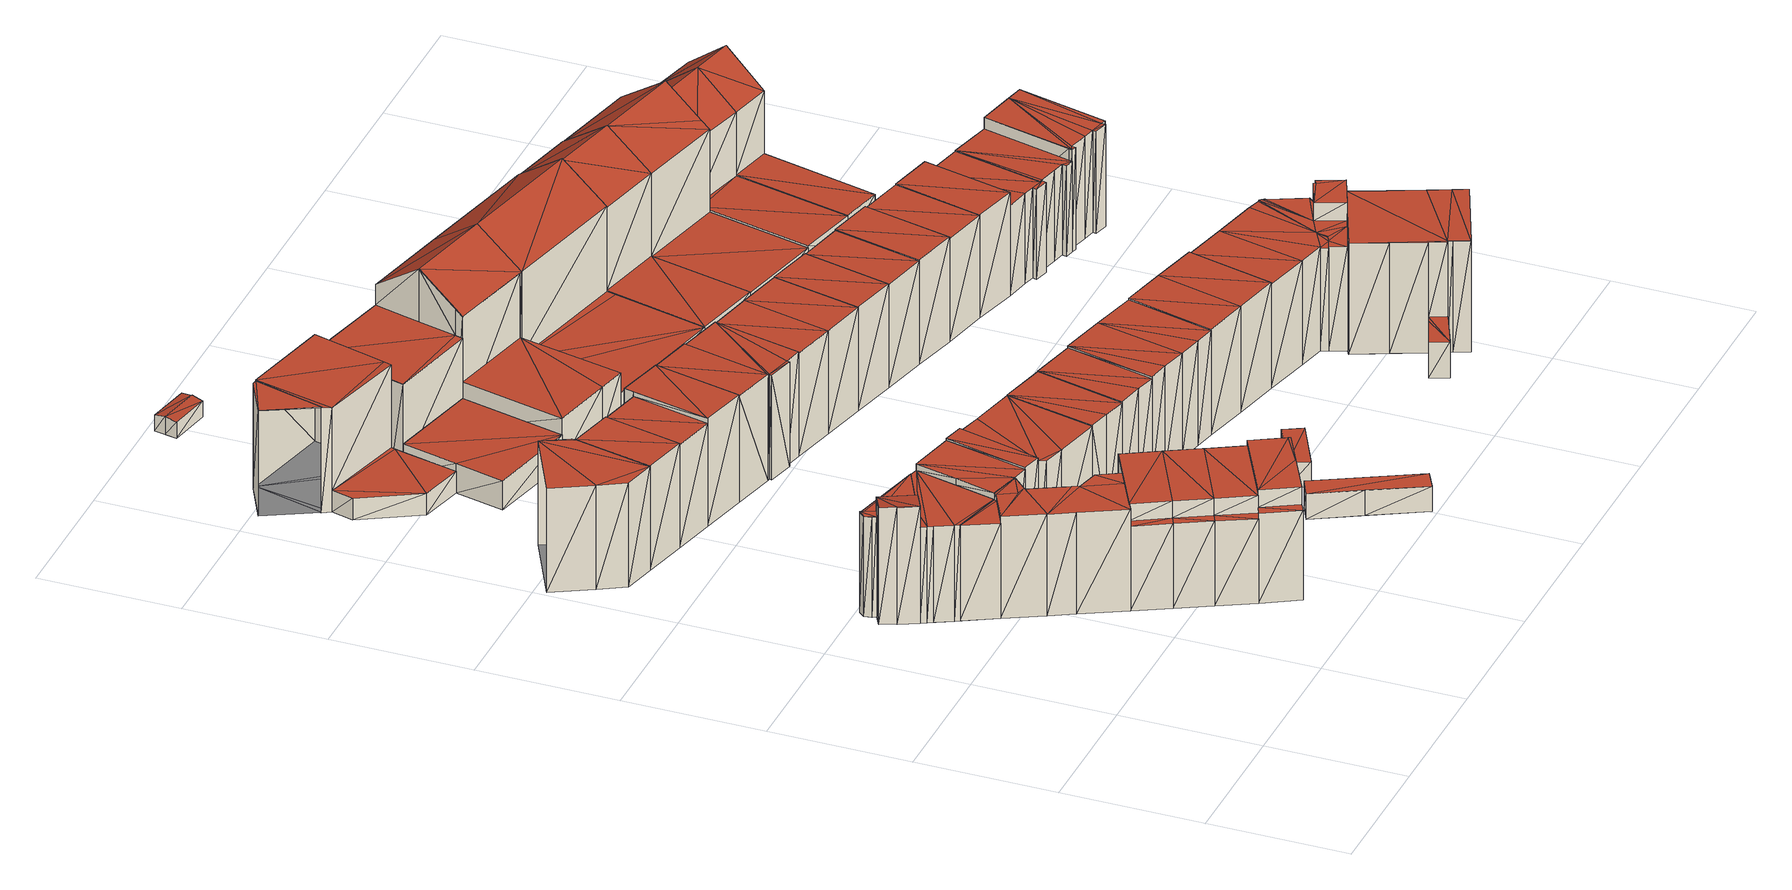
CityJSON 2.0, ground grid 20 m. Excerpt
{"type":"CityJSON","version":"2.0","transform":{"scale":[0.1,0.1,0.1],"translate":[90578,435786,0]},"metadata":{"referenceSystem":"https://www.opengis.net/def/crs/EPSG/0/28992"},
"CityObjects":{
"building1":{"type":"Building","attributes":{"TerrainHeight":2.35,"bron_tex":"UltraCAM-X 10cm juni 2008","voll_tex":"complete","bron_geo":"Lidar 15-30 punten - nov. 2008","status":"1"},"geometry":[{"type":"MultiSurface","lod":"2","boundaries":[[[0,1,2]],[[2,3,4]],[[4,5,0]],[[0,2,4]],[[6,7,8]],[[9,10,6]],[[6,8,9]],[[11,12,13]],[[13,14,15]],[[15,16,17]],[[17,18,19]],[[19,20,11]],[[11,13,15]],[[15,17,19]],[[19,11,15]],[[21,22,23]],[[23,24,21]],[[25,26,27]],[[28,29,30]],[[30,31,32]],[[32,25,27]],[[28,30,32]],[[32,27,28]],[[33,34,35]],[[35,36,37]],[[37,38,39]],[[39,40,41]],[[41,42,43]],[[43,44,45]],[[46,47,48]],[[48,33,35]],[[35,37,39]],[[39,41,43]],[[43,45,46]],[[46,48,35]],[[35,39,43]],[[43,46,35]],[[45,44,27]],[[27,26,45]],[[46,45,26]],[[26,25,46]],[[5,4,25]],[[25,32,5]],[[10,9,32]],[[32,31,10]],[[12,13,31]],[[31,30,12]],[[42,49,30]],[[30,29,42]],[[43,42,29]],[[29,28,43]],[[44,43,28]],[[28,27,44]],[[33,48,2]],[[2,1,33]],[[50,33,1]],[[1,0,50]],[[9,8,0]],[[0,5,9]],[[47,46,4]],[[4,3,47]],[[48,47,3]],[[3,2,48]],[[34,50,8]],[[8,7,34]],[[51,34,7]],[[7,6,51]],[[13,14,6]],[[6,10,13]],[[35,51,14]],[[14,15,35]],[[23,22,17]],[[17,18,23]],[[39,52,18]],[[18,19,39]],[[40,39,19]],[[19,20,40]],[[41,40,20]],[[20,11,41]],[[49,41,11]],[[11,12,49]],[[52,38,24]],[[24,23,52]]],"semantics":{"surfaces":[{"type":"RoofSurface"},{"type":"GroundSurface"},{"type":"WallSurface"}],"values":[0,0,0,0,0,0,0,0,0,0,0,0,0,0,0,0,0,0,0,0,0,0,0,1,1,1,1,1,1,1,1,1,1,1,1,1,1,2,2,2,2,2,2,2,2,2,2,2,2,2,2,2,2,2,2,2,2,2,2,2,2,2,2,2,2,2,2,2,2,2,2,2,2,2,2,2,2,2,2,2,2,2,2]}}]},
"building2":{"type":"Building","attributes":{"TerrainHeight":1.4,"bron_tex":"UltraCAM-X 10cm juni 2008","voll_tex":"complete","bron_geo":"Lidar 15-30 punten - nov. 2008","status":"1"},"geometry":[{"type":"MultiSurface","lod":"2","boundaries":[[[53,54,55]],[[55,56,57]],[[57,58,59]],[[59,53,55]],[[55,57,59]],[[58,59,60]],[[60,61,58]],[[62,63,64]],[[65,66,62]],[[62,64,65]],[[67,68,69]],[[69,70,71]],[[71,38,37]],[[72,73,74]],[[67,69,71]],[[71,37,72]],[[72,74,67]],[[67,71,72]],[[74,73,54]],[[54,53,74]],[[67,74,53]],[[53,59,67]],[[70,75,58]],[[58,57,70]],[[71,70,57]],[[57,56,71]],[[76,71,56]],[[56,55,76]],[[68,67,59]],[[59,60,68]],[[69,68,60]],[[60,61,69]],[[75,69,61]],[[61,58,75]],[[21,24,62]],[[62,66,21]],[[55,54,64]],[[64,63,55]],[[38,76,63]],[[63,62,38]]],"semantics":{"surfaces":[{"type":"RoofSurface"},{"type":"GroundSurface"},{"type":"WallSurface"}],"values":[0,0,0,0,0,0,0,0,0,0,1,1,1,1,1,1,1,1,2,2,2,2,2,2,2,2,2,2,2,2,2,2,2,2,2,2,2,2,2,2]}}]},
"building3":{"type":"Building","attributes":{"TerrainHeight":0.54,"bron_tex":"UltraCAM-X 10cm juni 2008","voll_tex":"complete","bron_geo":"Lidar 15-30 punten - nov. 2008","status":"1"},"geometry":[{"type":"MultiSurface","lod":"2","boundaries":[[[77,78,79]],[[79,80,81]],[[81,82,83]],[[83,77,79]],[[79,81,83]],[[84,85,86]],[[86,87,88]],[[88,89,90]],[[90,84,86]],[[86,88,90]],[[85,84,79]],[[79,78,85]],[[86,85,78]],[[78,77,86]],[[88,87,83]],[[83,82,88]],[[89,88,82]],[[82,81,89]],[[90,89,81]],[[81,80,90]]],"semantics":{"surfaces":[{"type":"RoofSurface"},{"type":"GroundSurface"},{"type":"WallSurface"}],"values":[0,0,0,0,0,1,1,1,1,1,2,2,2,2,2,2,2,2,2,2]}}]},
"building4":{"type":"Building","attributes":{"TerrainHeight":1.31,"bron_tex":"UltraCAM-X 10cm juni 2008","voll_tex":"complete","bron_geo":"Lidar 15-30 punten - nov. 2008","status":"1"},"geometry":[{"type":"MultiSurface","lod":"2","boundaries":[[[91,92,93]],[[93,94,95]],[[91,93,95]],[[96,97,98]],[[98,99,96]],[[100,101,70]],[[70,69,102]],[[100,70,102]],[[103,70,98]],[[98,97,103]],[[70,101,99]],[[99,98,70]],[[69,103,93]],[[93,92,69]],[[102,69,92]],[[92,91,102]],[[100,102,91]],[[91,95,100]],[[97,96,94]],[[94,93,97]]],"semantics":{"surfaces":[{"type":"RoofSurface"},{"type":"GroundSurface"},{"type":"WallSurface"}],"values":[0,0,0,0,0,1,1,1,2,2,2,2,2,2,2,2,2,2,2,2]}}]},
"building5":{"type":"Building","attributes":{"TerrainHeight":1.36,"bron_tex":"UltraCAM-X 10cm juni 2008","voll_tex":"complete","bron_geo":"Lidar 15-30 punten - nov. 2008","status":"1"},"geometry":[{"type":"MultiSurface","lod":"2","boundaries":[[[104,105,106]],[[107,108,109]],[[109,104,106]],[[106,107,109]],[[66,110,111]],[[111,64,65]],[[65,66,111]],[[112,35,36]],[[36,37,72]],[[72,73,113]],[[113,114,112]],[[112,36,72]],[[72,113,112]],[[16,17,108]],[[108,107,16]],[[15,16,107]],[[107,106,15]],[[112,35,106]],[[106,105,112]],[[113,114,104]],[[104,109,113]],[[110,111,109]],[[109,108,110]],[[22,21,66]],[[66,110,22]],[[73,113,111]],[[111,64,73]]],"semantics":{"surfaces":[{"type":"RoofSurface"},{"type":"GroundSurface"},{"type":"WallSurface"}],"values":[0,0,0,0,0,0,0,1,1,1,1,1,1,2,2,2,2,2,2,2,2,2,2,2,2,2,2]}}]},
"building6":{"type":"Building","attributes":{"TerrainHeight":1.35,"bron_tex":"UltraCAM-X 10cm juni 2008","voll_tex":"complete","bron_geo":"Lidar 15-30 punten - nov. 2008","status":"1"},"geometry":[{"type":"MultiSurface","lod":"2","boundaries":[[[115,116,95]],[[95,94,117]],[[117,115,95]],[[118,119,96]],[[96,99,118]],[[120,121,101]],[[101,100,122]],[[122,120,101]],[[101,121,118]],[[118,99,101]],[[122,100,95]],[[95,116,122]],[[120,122,116]],[[116,115,120]],[[96,119,117]],[[117,94,96]]],"semantics":{"surfaces":[{"type":"RoofSurface"},{"type":"GroundSurface"},{"type":"WallSurface"}],"values":[0,0,0,0,0,1,1,1,2,2,2,2,2,2,2,2]}}]},
"building7":{"type":"Building","attributes":{"TerrainHeight":1.32,"bron_tex":"UltraCAM-X 10cm juni 2008","voll_tex":"complete","bron_geo":"Lidar 15-30 punten - nov. 2008","status":"1"},"geometry":[{"type":"MultiSurface","lod":"2","boundaries":[[[123,124,115]],[[115,117,123]],[[125,126,119]],[[119,118,125]],[[127,128,121]],[[121,120,127]],[[121,128,125]],[[125,118,121]],[[124,115,120]],[[120,127,124]],[[119,126,123]],[[123,117,119]]],"semantics":{"surfaces":[{"type":"RoofSurface"},{"type":"GroundSurface"},{"type":"WallSurface"}],"values":[0,0,0,0,1,1,2,2,2,2,2,2]}}]},
"building8":{"type":"Building","attributes":{"TerrainHeight":0.49,"bron_tex":"UltraCAM-X 10cm juni 2008","voll_tex":"complete","bron_geo":"Lidar 15-30 punten - nov. 2008","status":"1"},"geometry":[{"type":"MultiSurface","lod":"2","boundaries":[[[129,130,131]],[[131,132,129]],[[87,86,133]],[[133,134,87]],[[77,83,132]],[[132,131,77]],[[133,86,131]],[[131,130,133]],[[135,136,130]],[[130,129,135]],[[87,134,129]],[[129,132,87]]],"semantics":{"surfaces":[{"type":"RoofSurface"},{"type":"GroundSurface"},{"type":"WallSurface"}],"values":[0,0,1,1,2,2,2,2,2,2,2,2]}}]},
"building9":{"type":"Building","attributes":{"TerrainHeight":0.57,"bron_tex":"UltraCAM-X 10cm juni 2008","voll_tex":"complete","bron_geo":"Lidar 15-30 punten - nov. 2008","status":"1"},"geometry":[{"type":"MultiSurface","lod":"2","boundaries":[[[137,138,139]],[[139,140,141]],[[141,142,137]],[[137,139,141]],[[143,144,145]],[[145,146,143]],[[147,148,128]],[[128,127,149]],[[149,147,128]],[[126,125,146]],[[146,145,126]],[[148,150,144]],[[144,143,148]],[[128,148,143]],[[143,146,128]],[[124,123,139]],[[139,138,124]],[[149,127,138]],[[138,137,149]],[[147,149,137]],[[137,142,147]],[[151,147,142]],[[142,141,151]],[[150,151,141]],[[141,140,150]],[[145,144,140]],[[140,139,145]]],"semantics":{"surfaces":[{"type":"RoofSurface"},{"type":"GroundSurface"},{"type":"WallSurface"}],"values":[0,0,0,0,0,0,1,1,1,2,2,2,2,2,2,2,2,2,2,2,2,2,2,2,2,2,2]}}]},
"building10":{"type":"Building","attributes":{"TerrainHeight":0.66,"bron_tex":"UltraCAM-X 10cm juni 2008","voll_tex":"complete","bron_geo":"Lidar 15-30 punten - nov. 2008","status":"1"},"geometry":[{"type":"MultiSurface","lod":"2","boundaries":[[[152,153,136]],[[136,135,152]],[[154,134,133]],[[133,155,154]],[[155,133,136]],[[136,153,155]],[[134,154,152]],[[152,135,134]]],"semantics":{"surfaces":[{"type":"RoofSurface"},{"type":"GroundSurface"},{"type":"WallSurface"}],"values":[0,0,1,1,2,2,2,2]}}]},
"building11":{"type":"Building","attributes":{"TerrainHeight":0.5,"bron_tex":"UltraCAM-X 10cm juni 2008","voll_tex":"complete","bron_geo":"Lidar 15-30 punten - nov. 2008","status":"1"},"geometry":[{"type":"MultiSurface","lod":"2","boundaries":[[[156,157,158]],[[158,159,156]],[[160,161,162]],[[162,163,160]],[[163,162,158]],[[158,157,163]],[[160,163,157]],[[157,156,160]],[[164,159,165]],[[166,165,159]],[[159,158,166]]],"semantics":{"surfaces":[{"type":"RoofSurface"},{"type":"GroundSurface"},{"type":"WallSurface"}],"values":[0,0,1,1,2,2,2,2,2,2,2]}}]},
"building12":{"type":"Building","attributes":{"TerrainHeight":1.08,"bron_tex":"UltraCAM-X 10cm juni 2008","voll_tex":"complete","bron_geo":"Lidar 15-30 punten - nov. 2008","status":"1"},"geometry":[{"type":"MultiSurface","lod":"2","boundaries":[[[167,168,169]],[[169,170,171]],[[171,172,173]],[[173,167,169]],[[169,171,173]],[[174,175,176]],[[176,177,174]],[[178,179,180]],[[180,181,182]],[[183,114,112]],[[112,178,180]],[[180,182,183]],[[183,112,180]],[[178,184,168]],[[168,167,178]],[[173,167,178]],[[178,179,173]],[[181,180,172]],[[172,171,181]],[[182,181,171]],[[171,170,182]],[[183,182,170]],[[170,169,183]],[[105,104,177]],[[177,176,105]],[[184,112,176]],[[176,175,184]],[[169,168,175]],[[175,174,169]],[[114,183,174]],[[174,177,114]]],"semantics":{"surfaces":[{"type":"RoofSurface"},{"type":"GroundSurface"},{"type":"WallSurface"}],"values":[0,0,0,0,0,0,0,1,1,1,1,1,1,2,2,2,2,2,2,2,2,2,2,2,2,2,2,2,2,2,2]}}]},
"building13":{"type":"Building","attributes":{"TerrainHeight":0.37,"bron_tex":"UltraCAM-X 10cm juni 2008","voll_tex":"complete","bron_geo":"Lidar 15-30 punten - nov. 2008","status":"1"},"geometry":[{"type":"MultiSurface","lod":"2","boundaries":[[[165,185,186]],[[186,187,188]],[[188,189,190]],[[190,165,186]],[[186,188,190]],[[191,192,193]],[[193,194,195]],[[195,196,191]],[[191,193,195]],[[197,198,160]],[[161,199,200]],[[200,201,202]],[[202,203,204]],[[204,197,160]],[[160,161,200]],[[200,202,204]],[[204,160,200]],[[200,201,192]],[[192,193,200]],[[204,205,194]],[[194,195,204]],[[203,204,195]],[[195,196,203]],[[202,203,196]],[[196,191,202]],[[201,202,191]],[[191,192,201]],[[164,190,156]],[[198,160,190]],[[190,189,198]],[[197,198,189]],[[189,188,197]],[[205,197,188]],[[188,187,205]],[[193,194,187]],[[187,186,193]],[[199,200,186]],[[186,185,199]]],"semantics":{"surfaces":[{"type":"RoofSurface"},{"type":"GroundSurface"},{"type":"WallSurface"}],"values":[0,0,0,0,0,0,0,0,0,1,1,1,1,1,1,1,1,2,2,2,2,2,2,2,2,2,2,2,2,2,2,2,2,2,2,2,2,2]}}]},
"building14":{"type":"Building","attributes":{"TerrainHeight":0.56,"bron_tex":"UltraCAM-X 10cm juni 2008","voll_tex":"complete","bron_geo":"Lidar 15-30 punten - nov. 2008","status":"1"},"geometry":[{"type":"MultiSurface","lod":"2","boundaries":[[[206,207,208]],[[208,209,210]],[[210,206,208]],[[211,154,155]],[[155,212,213]],[[213,211,155]],[[153,152,208]],[[208,207,153]],[[212,155,207]],[[207,206,212]],[[210,206,212]],[[212,213,210]],[[214,215,210]],[[210,209,214]],[[154,211,209]],[[209,208,154]]],"semantics":{"surfaces":[{"type":"RoofSurface"},{"type":"GroundSurface"},{"type":"WallSurface"}],"values":[0,0,0,1,1,1,2,2,2,2,2,2,2,2,2,2]}}]},
"building15":{"type":"Building","attributes":{"TerrainHeight":1.03,"bron_tex":"UltraCAM-X 10cm juni 2008","voll_tex":"complete","bron_geo":"Lidar 15-30 punten - nov. 2008","status":"1"},"geometry":[{"type":"MultiSurface","lod":"2","boundaries":[[[216,217,218]],[[218,219,220]],[[220,216,218]],[[221,180,179]],[[179,222,223]],[[223,221,179]],[[173,172,219]],[[219,218,173]],[[222,179,218]],[[218,217,222]],[[221,223,216]],[[216,220,221]],[[219,220,221]],[[221,180,219]]],"semantics":{"surfaces":[{"type":"RoofSurface"},{"type":"GroundSurface"},{"type":"WallSurface"}],"values":[0,0,0,1,1,1,2,2,2,2,2,2,2,2]}}]},
"building16":{"type":"Building","attributes":{"TerrainHeight":-0.59,"bron_tex":"UltraCAM-X 10cm juni 2008","voll_tex":"complete","bron_geo":"Lidar 15-30 punten - nov. 2008","status":"1"},"geometry":[{"type":"MultiSurface","lod":"2","boundaries":[[[224,225,226]],[[226,227,228]],[[228,224,226]],[[229,230,231]],[[231,232,233]],[[233,229,231]],[[232,231,226]],[[226,225,232]],[[233,232,225]],[[225,224,233]],[[229,233,224]],[[224,228,229]],[[230,229,228]],[[228,227,230]],[[231,230,227]],[[227,226,231]]],"semantics":{"surfaces":[{"type":"RoofSurface"},{"type":"GroundSurface"},{"type":"WallSurface"}],"values":[0,0,0,1,1,1,2,2,2,2,2,2,2,2,2,2]}}]},
"building17":{"type":"Building","attributes":{"TerrainHeight":0.66,"bron_tex":"UltraCAM-X 10cm juni 2008","voll_tex":"complete","bron_geo":"Lidar 15-30 punten - nov. 2008","status":"1"},"geometry":[{"type":"MultiSurface","lod":"2","boundaries":[[[234,235,215]],[[215,214,234]],[[236,211,213]],[[213,237,236]],[[237,213,215]],[[215,235,237]],[[238,239,235]],[[235,234,238]],[[214,234,236]],[[236,211,214]]],"semantics":{"surfaces":[{"type":"RoofSurface"},{"type":"GroundSurface"},{"type":"WallSurface"}],"values":[0,0,1,1,2,2,2,2,2,2]}}]},
"building18":{"type":"Building","attributes":{"TerrainHeight":0.16,"bron_tex":"UltraCAM-X 10cm juni 2008","voll_tex":"complete","bron_geo":"Lidar 15-30 punten - nov. 2008","status":"1"},"geometry":[{"type":"MultiSurface","lod":"2","boundaries":[[[240,241,242]],[[242,243,244]],[[244,245,240]],[[240,242,244]],[[246,247,248]],[[248,249,250]],[[250,246,248]],[[204,197,198]],[[198,251,252]],[[252,253,254]],[[203,204,198]],[[252,254,203]],[[203,198,252]],[[203,254,247]],[[247,246,203]],[[255,203,246]],[[246,250,255]],[[256,255,250]],[[250,249,256]],[[253,256,249]],[[249,248,253]],[[254,253,248]],[[248,247,254]],[[205,255,242]],[[242,241,205]],[[198,205,241]],[[241,240,198]],[[251,198,240]],[[240,245,251]],[[256,252,244]],[[244,243,256]],[[255,256,243]],[[243,242,255]]],"semantics":{"surfaces":[{"type":"RoofSurface"},{"type":"GroundSurface"},{"type":"WallSurface"}],"values":[0,0,0,0,0,0,0,1,1,1,1,1,1,2,2,2,2,2,2,2,2,2,2,2,2,2,2,2,2,2,2,2,2]}}]},
"building19":{"type":"Building","attributes":{"TerrainHeight":0.89,"bron_tex":"UltraCAM-X 10cm juni 2008","voll_tex":"complete","bron_geo":"Lidar 15-30 punten - nov. 2008","status":"1"},"geometry":[{"type":"MultiSurface","lod":"2","boundaries":[[[257,258,259]],[[259,260,261]],[[261,257,259]],[[262,223,222]],[[222,263,264]],[[264,262,222]],[[217,216,260]],[[260,259,217]],[[263,222,259]],[[259,258,263]],[[262,264,257]],[[257,261,262]],[[223,262,261]],[[261,260,223]]],"semantics":{"surfaces":[{"type":"RoofSurface"},{"type":"GroundSurface"},{"type":"WallSurface"}],"values":[0,0,0,1,1,1,2,2,2,2,2,2,2,2]}}]},
"building20":{"type":"Building","attributes":{"TerrainHeight":0.61,"bron_tex":"UltraCAM-X 10cm juni 2008","voll_tex":"complete","bron_geo":"Lidar 15-30 punten - nov. 2008","status":"1"},"geometry":[{"type":"MultiSurface","lod":"2","boundaries":[[[265,239,238]],[[266,267,268]],[[269,270,265]],[[265,238,266]],[[266,268,269]],[[269,265,266]],[[271,236,237]],[[237,272,273]],[[274,275,276]],[[237,273,274]],[[274,276,271]],[[271,237,274]],[[272,237,239]],[[239,265,272]],[[277,278,265]],[[265,270,277]],[[274,273,270]],[[270,269,274]],[[275,274,269]],[[269,268,275]],[[267,268,275]],[[275,276,267]],[[271,276,267]],[[267,266,271]],[[236,271,266]],[[266,238,236]]],"semantics":{"surfaces":[{"type":"RoofSurface"},{"type":"GroundSurface"},{"type":"WallSurface"}],"values":[0,0,0,0,0,0,1,1,1,1,1,1,2,2,2,2,2,2,2,2,2,2,2,2,2,2]}}]},
"building21":{"type":"Building","attributes":{"TerrainHeight":0.2,"bron_tex":"UltraCAM-X 10cm juni 2008","voll_tex":"complete","bron_geo":"Lidar 15-30 punten - nov. 2008","status":"1"},"geometry":[{"type":"MultiSurface","lod":"2","boundaries":[[[279,280,281]],[[281,282,283]],[[283,279,281]],[[284,283,282]],[[282,285,284]],[[286,287,288]],[[288,289,290]],[[290,286,288]],[[289,291,282]],[[282,281,289]],[[290,289,281]],[[281,280,290]],[[286,290,280]],[[280,279,286]],[[292,286,279]],[[279,283,292]],[[291,288,285]],[[285,282,291]],[[287,292,283]],[[283,284,287]],[[288,287,284]],[[284,285,288]]],"semantics":{"surfaces":[{"type":"RoofSurface"},{"type":"GroundSurface"},{"type":"WallSurface"}],"values":[0,0,0,0,0,1,1,1,2,2,2,2,2,2,2,2,2,2,2,2,2,2]}}]},
"building22":{"type":"Building","attributes":{"TerrainHeight":-0.51,"bron_tex":"UltraCAM-X 10cm juni 2008","voll_tex":"complete","bron_geo":"Lidar 15-30 punten - nov. 2008","status":"1"},"geometry":[{"type":"MultiSurface","lod":"2","boundaries":[[[293,294,295]],[[295,296,293]],[[297,298,299]],[[299,300,297]],[[298,297,295]],[[295,294,298]],[[299,298,294]],[[294,293,299]],[[300,299,293]],[[293,296,300]],[[297,300,296]],[[296,295,297]]],"semantics":{"surfaces":[{"type":"RoofSurface"},{"type":"GroundSurface"},{"type":"WallSurface"}],"values":[0,0,1,1,2,2,2,2,2,2,2,2]}}]},
"building23":{"type":"Building","attributes":{"TerrainHeight":0.65,"bron_tex":"UltraCAM-X 10cm juni 2008","voll_tex":"complete","bron_geo":"Lidar 15-30 punten - nov. 2008","status":"1"},"geometry":[{"type":"MultiSurface","lod":"2","boundaries":[[[301,302,303]],[[303,304,305]],[[305,301,303]],[[306,264,263]],[[263,307,308]],[[308,306,263]],[[258,257,304]],[[304,303,258]],[[307,263,303]],[[303,302,307]],[[306,308,301]],[[301,305,306]],[[264,306,305]],[[305,304,264]]],"semantics":{"surfaces":[{"type":"RoofSurface"},{"type":"GroundSurface"},{"type":"WallSurface"}],"values":[0,0,0,1,1,1,2,2,2,2,2,2,2,2]}}]},
"building24":{"type":"Building","attributes":{"TerrainHeight":0.77,"bron_tex":"UltraCAM-X 10cm juni 2008","voll_tex":"complete","bron_geo":"Lidar 15-30 punten - nov. 2008","status":"1"},"geometry":[{"type":"MultiSurface","lod":"2","boundaries":[[[309,310,278]],[[278,277,309]],[[311,273,272]],[[272,312,311]],[[312,272,278]],[[278,310,312]],[[273,311,309]],[[309,277,273]]],"semantics":{"surfaces":[{"type":"RoofSurface"},{"type":"GroundSurface"},{"type":"WallSurface"}],"values":[0,0,1,1,2,2,2,2]}}]},
"building25":{"type":"Building","attributes":{"TerrainHeight":0.19,"bron_tex":"UltraCAM-X 10cm juni 2008","voll_tex":"complete","bron_geo":"Lidar 15-30 punten - nov. 2008","status":"1"},"geometry":[{"type":"MultiSurface","lod":"2","boundaries":[[[313,314,315]],[[315,316,317]],[[317,318,313]],[[313,315,317]],[[318,319,320]],[[320,313,318]],[[321,322,323]],[[324,325,321]],[[321,323,324]],[[326,327,328]],[[329,330,326]],[[326,328,329]],[[253,252,251]],[[251,331,332]],[[332,333,334]],[[335,253,251]],[[251,332,334]],[[334,335,251]],[[252,256,315]],[[315,314,252]],[[313,314,244]],[[244,336,313]],[[326,330,317]],[[317,316,326]],[[256,337,316]],[[316,315,256]],[[245,336,313]],[[313,320,245]],[[331,251,320]],[[320,319,331]],[[256,253,323]],[[323,322,256]],[[337,256,322]],[[322,321,337]],[[327,326,321]],[[321,325,327]],[[335,334,325]],[[325,324,335]],[[253,335,324]],[[324,323,253]]],"semantics":{"surfaces":[{"type":"RoofSurface"},{"type":"GroundSurface"},{"type":"WallSurface"}],"values":[0,0,0,0,0,0,0,0,0,0,0,0,1,1,1,1,1,1,2,2,2,2,2,2,2,2,2,2,2,2,2,2,2,2,2,2,2,2,2,2]}}]},
"building26":{"type":"Building","attributes":{"TerrainHeight":0.59,"bron_tex":"UltraCAM-X 10cm juni 2008","voll_tex":"complete","bron_geo":"Lidar 15-30 punten - nov. 2008","status":"1"},"geometry":[{"type":"MultiSurface","lod":"2","boundaries":[[[338,339,302]],[[302,301,340]],[[340,338,302]],[[341,308,307]],[[307,342,343]],[[343,341,307]],[[342,307,302]],[[302,339,342]],[[341,343,338]],[[338,340,341]],[[308,341,340]],[[340,301,308]]],"semantics":{"surfaces":[{"type":"RoofSurface"},{"type":"GroundSurface"},{"type":"WallSurface"}],"values":[0,0,0,1,1,1,2,2,2,2,2,2]}}]},
"building27":{"type":"Building","attributes":{"TerrainHeight":0.84,"bron_tex":"UltraCAM-X 10cm juni 2008","voll_tex":"complete","bron_geo":"Lidar 15-30 punten - nov. 2008","status":"1"},"geometry":[{"type":"MultiSurface","lod":"2","boundaries":[[[344,345,310]],[[310,309,344]],[[346,311,312]],[[312,347,346]],[[347,312,310]],[[310,345,347]],[[311,346,344]],[[344,309,311]]],"semantics":{"surfaces":[{"type":"RoofSurface"},{"type":"GroundSurface"},{"type":"WallSurface"}],"values":[0,0,1,1,2,2,2,2]}}]},
"building28":{"type":"Building","attributes":{"TerrainHeight":0.43,"bron_tex":"UltraCAM-X 10cm juni 2008","voll_tex":"complete","bron_geo":"Lidar 15-30 punten - nov. 2008","status":"1"},"geometry":[{"type":"MultiSurface","lod":"2","boundaries":[[[348,349,350]],[[350,351,348]],[[352,343,342]],[[342,353,352]],[[339,338,351]],[[351,350,339]],[[353,342,350]],[[350,349,353]],[[343,352,348]],[[348,351,343]]],"semantics":{"surfaces":[{"type":"RoofSurface"},{"type":"GroundSurface"},{"type":"WallSurface"}],"values":[0,0,1,1,2,2,2,2,2,2]}}]},
"building29":{"type":"Building","attributes":{"TerrainHeight":0.7,"bron_tex":"UltraCAM-X 10cm juni 2008","voll_tex":"complete","bron_geo":"Lidar 15-30 punten - nov. 2008","status":"1"},"geometry":[{"type":"MultiSurface","lod":"2","boundaries":[[[354,355,356]],[[356,357,354]],[[358,346,347]],[[347,359,358]],[[345,344,357]],[[357,356,345]],[[359,347,356]],[[356,355,359]],[[360,361,355]],[[355,354,360]],[[346,358,354]],[[354,357,346]]],"semantics":{"surfaces":[{"type":"RoofSurface"},{"type":"GroundSurface"},{"type":"WallSurface"}],"values":[0,0,1,1,2,2,2,2,2,2,2,2]}}]},
"building30":{"type":"Building","attributes":{"TerrainHeight":0.4,"bron_tex":"UltraCAM-X 10cm juni 2008","voll_tex":"complete","bron_geo":"Lidar 15-30 punten - nov. 2008","status":"1"},"geometry":[{"type":"MultiSurface","lod":"2","boundaries":[[[362,363,349]],[[349,348,362]],[[364,352,353]],[[353,365,364]],[[365,353,349]],[[349,363,365]],[[366,367,363]],[[363,362,366]],[[352,364,362]],[[362,348,352]]],"semantics":{"surfaces":[{"type":"RoofSurface"},{"type":"GroundSurface"},{"type":"WallSurface"}],"values":[0,0,1,1,2,2,2,2,2,2]}}]},
"building31":{"type":"Building","attributes":{"TerrainHeight":0.18,"bron_tex":"UltraCAM-X 10cm juni 2008","voll_tex":"complete","bron_geo":"Lidar 15-30 punten - nov. 2008","status":"1"},"geometry":[{"type":"MultiSurface","lod":"2","boundaries":[[[317,318,368]],[[368,369,317]],[[318,319,370]],[[370,368,318]],[[371,372,330]],[[330,329,328]],[[328,327,373]],[[373,371,330]],[[330,328,373]],[[333,332,331]],[[331,374,375]],[[375,376,334]],[[333,331,375]],[[375,334,333]],[[377,378,368]],[[368,369,377]],[[330,372,369]],[[369,317,330]],[[374,331,319]],[[319,370,374]],[[378,379,370]],[[370,368,378]],[[375,380,372]],[[372,371,375]],[[376,375,371]],[[371,373,376]],[[334,376,373]],[[373,327,334]]],"semantics":{"surfaces":[{"type":"RoofSurface"},{"type":"GroundSurface"},{"type":"WallSurface"}],"values":[0,0,0,0,0,0,0,0,0,1,1,1,1,1,2,2,2,2,2,2,2,2,2,2,2,2,2,2]}}]},
"building32":{"type":"Building","attributes":{"TerrainHeight":0.8,"bron_tex":"UltraCAM-X 10cm juni 2008","voll_tex":"complete","bron_geo":"Lidar 15-30 punten - nov. 2008","status":"1"},"geometry":[{"type":"MultiSurface","lod":"2","boundaries":[[[381,382,361]],[[361,360,381]],[[383,358,359]],[[359,384,383]],[[384,359,361]],[[361,382,384]],[[358,383,381]],[[381,360,358]]],"semantics":{"surfaces":[{"type":"RoofSurface"},{"type":"GroundSurface"},{"type":"WallSurface"}],"values":[0,0,1,1,2,2,2,2]}}]},
"building33":{"type":"Building","attributes":{"TerrainHeight":0.73,"bron_tex":"UltraCAM-X 10cm juni 2008","voll_tex":"complete","bron_geo":"Lidar 15-30 punten - nov. 2008","status":"1"},"geometry":[{"type":"MultiSurface","lod":"2","boundaries":[[[385,386,367]],[[367,366,385]],[[387,364,365]],[[365,388,387]],[[388,365,367]],[[367,386,388]],[[364,387,385]],[[385,366,364]]],"semantics":{"surfaces":[{"type":"RoofSurface"},{"type":"GroundSurface"},{"type":"WallSurface"}],"values":[0,0,1,1,2,2,2,2]}}]},
"building34":{"type":"Building","attributes":{"TerrainHeight":-0.48,"bron_tex":"UltraCAM-X 10cm juni 2008","voll_tex":"complete","bron_geo":"Lidar 15-30 punten - nov. 2008","status":"1"},"geometry":[{"type":"MultiSurface","lod":"2","boundaries":[[[389,390,391]],[[391,392,393]],[[393,389,391]],[[394,395,396]],[[396,397,398]],[[398,394,396]],[[394,398,390]],[[390,389,394]],[[395,394,389]],[[389,393,395]],[[397,396,392]],[[392,391,397]],[[398,397,391]],[[391,390,398]]],"semantics":{"surfaces":[{"type":"RoofSurface"},{"type":"GroundSurface"},{"type":"WallSurface"}],"values":[0,0,0,1,1,1,2,2,2,2,2,2,2,2]}}]},
"building35":{"type":"Building","attributes":{"TerrainHeight":0.63,"bron_tex":"UltraCAM-X 10cm juni 2008","voll_tex":"complete","bron_geo":"Lidar 15-30 punten - nov. 2008","status":"1"},"geometry":[{"type":"MultiSurface","lod":"2","boundaries":[[[399,400,401]],[[401,402,399]],[[403,383,384]],[[384,404,403]],[[382,381,402]],[[402,401,382]],[[404,384,401]],[[401,400,404]],[[405,406,400]],[[400,399,405]],[[383,403,399]],[[399,402,383]]],"semantics":{"surfaces":[{"type":"RoofSurface"},{"type":"GroundSurface"},{"type":"WallSurface"}],"values":[0,0,1,1,2,2,2,2,2,2,2,2]}}]},
"building36":{"type":"Building","attributes":{"TerrainHeight":0.71,"bron_tex":"UltraCAM-X 10cm juni 2008","voll_tex":"complete","bron_geo":"Lidar 15-30 punten - nov. 2008","status":"1"},"geometry":[{"type":"MultiSurface","lod":"2","boundaries":[[[407,408,386]],[[386,385,409]],[[409,407,386]],[[410,411,412]],[[412,410,413]],[[413,414,412]],[[415,388,387]],[[416,417,418]],[[418,415,387]],[[387,416,418]],[[415,388,386]],[[386,408,415]],[[410,413,407]],[[407,409,410]],[[387,416,409]],[[409,385,387]],[[416,417,411]],[[411,410,416]]],"semantics":{"surfaces":[{"type":"RoofSurface"},{"type":"GroundSurface"},{"type":"WallSurface"}],"values":[0,0,0,0,0,0,1,1,1,1,2,2,2,2,2,2,2,2]}}]},
"building37":{"type":"Building","attributes":{"TerrainHeight":0.41,"bron_tex":"UltraCAM-X 10cm juni 2008","voll_tex":"complete","bron_geo":"Lidar 15-30 punten - nov. 2008","status":"1"},"geometry":[{"type":"MultiSurface","lod":"2","boundaries":[[[419,420,379]],[[379,378,419]],[[421,419,378]],[[421,378,377]],[[422,423,424]],[[424,425,422]],[[426,374,375]],[[375,376,427]],[[427,426,375]],[[426,374,379]],[[379,420,426]],[[428,429,420]],[[420,419,428]],[[430,428,419]],[[419,421,430]],[[423,422,421]],[[421,377,423]],[[380,376,424]],[[424,423,380]],[[431,432,422]],[[422,425,431]],[[376,427,425]],[[425,424,376]]],"semantics":{"surfaces":[{"type":"RoofSurface"},{"type":"GroundSurface"},{"type":"WallSurface"}],"values":[0,0,0,0,0,0,1,1,1,2,2,2,2,2,2,2,2,2,2,2,2,2,2]}}]},
"building38":{"type":"Building","attributes":{"TerrainHeight":0.87,"bron_tex":"UltraCAM-X 10cm juni 2008","voll_tex":"complete","bron_geo":"Lidar 15-30 punten - nov. 2008","status":"1"},"geometry":[{"type":"MultiSurface","lod":"2","boundaries":[[[433,434,406]],[[406,405,433]],[[435,403,404]],[[404,436,435]],[[436,404,406]],[[406,434,436]],[[403,435,433]],[[433,405,403]]],"semantics":{"surfaces":[{"type":"RoofSurface"},{"type":"GroundSurface"},{"type":"WallSurface"}],"values":[0,0,1,1,2,2,2,2]}}]},
"building39":{"type":"Building","attributes":{"TerrainHeight":-0.35,"bron_tex":"UltraCAM-X 10cm juni 2008","voll_tex":"complete","bron_geo":"Lidar 15-30 punten - nov. 2008","status":"1"},"geometry":[{"type":"MultiSurface","lod":"2","boundaries":[[[437,438,439]],[[439,440,441]],[[441,442,443]],[[443,444,445]],[[445,446,447]],[[448,449,450]],[[450,437,439]],[[439,441,443]],[[443,445,447]],[[451,448,450]],[[450,439,443]],[[443,447,451]],[[451,450,443]],[[452,453,454]],[[454,455,456]],[[456,396,395]],[[395,457,458]],[[458,459,460]],[[460,461,462]],[[463,452,454]],[[456,395,458]],[[458,460,462]],[[462,463,454]],[[456,458,462]],[[462,454,456]],[[459,458,439]],[[439,438,459]],[[464,459,438]],[[438,437,464]],[[460,464,437]],[[437,450,460]],[[461,460,450]],[[450,449,461]],[[462,461,449]],[[449,448,462]],[[463,462,448]],[[448,451,463]],[[452,463,451]],[[451,447,452]],[[453,452,447]],[[447,446,453]],[[454,453,446]],[[446,445,454]],[[455,454,445]],[[445,444,455]],[[456,455,444]],[[444,443,456]],[[396,456,443]],[[443,442,396]],[[393,392,442]],[[442,441,393]],[[457,395,441]],[[441,440,457]],[[458,457,440]],[[440,439,458]]],"semantics":{"surfaces":[{"type":"RoofSurface"},{"type":"GroundSurface"},{"type":"WallSurface"}],"values":[0,0,0,0,0,0,0,0,0,0,0,0,0,1,1,1,1,1,1,1,1,1,1,1,1,2,2,2,2,2,2,2,2,2,2,2,2,2,2,2,2,2,2,2,2,2,2,2,2,2,2,2,2,2,2]}}]},
"building40":{"type":"Building","attributes":{"TerrainHeight":0.68,"bron_tex":"UltraCAM-X 10cm juni 2008","voll_tex":"complete","bron_geo":"Lidar 15-30 punten - nov. 2008","status":"1"},"geometry":[{"type":"MultiSurface","lod":"2","boundaries":[[[465,466,467]],[[467,468,465]],[[469,470,407]],[[471,467,466]],[[466,469,407]],[[407,471,466]],[[472,408,407]],[[470,473,474]],[[475,476,477]],[[477,478,479]],[[479,480,481]],[[481,482,483]],[[483,472,407]],[[470,474,475]],[[475,477,479]],[[479,481,483]],[[483,407,470]],[[470,475,479]],[[479,483,470]],[[484,485,486]],[[486,487,488]],[[488,489,484]],[[484,486,488]],[[490,491,492]],[[492,493,494]],[[495,496,460]],[[460,459,417]],[[418,415,497]],[[497,498,499]],[[499,500,501]],[[501,502,503]],[[503,490,492]],[[492,494,495]],[[460,417,418]],[[418,497,499]],[[499,501,503]],[[503,492,495]],[[495,460,418]],[[418,499,503]],[[503,495,418]],[[473,470,486]],[[486,485,473]],[[495,494,485]],[[485,484,495]],[[496,495,484]],[[484,489,496]],[[460,496,489]],[[489,488,460]],[[464,460,488]],[[488,487,464]],[[470,469,487]],[[487,486,470]],[[412,411,468]],[[468,467,412]],[[459,504,466]],[[466,465,459]],[[417,459,465]],[[465,468,417]],[[414,412,467]],[[467,471,414]],[[413,414,471]],[[471,407,413]],[[504,464,469]],[[469,466,504]],[[497,415,408]],[[408,472,497]],[[498,497,472]],[[472,483,498]],[[499,498,483]],[[483,482,499]],[[500,499,482]],[[482,481,500]],[[501,500,481]],[[481,480,501]],[[502,501,480]],[[480,479,502]],[[503,502,479]],[[479,478,503]],[[490,503,478]],[[478,477,490]],[[491,490,477]],[[477,476,491]],[[492,491,476]],[[476,475,492]],[[493,492,475]],[[475,474,493]],[[494,493,474]],[[474,473,494]]],"semantics":{"surfaces":[{"type":"RoofSurface"},{"type":"GroundSurface"},{"type":"WallSurface"}],"values":[0,0,0,0,0,0,0,0,0,0,0,0,0,0,0,0,0,0,0,0,0,0,0,1,1,1,1,1,1,1,1,1,1,1,1,1,1,1,1,1,2,2,2,2,2,2,2,2,2,2,2,2,2,2,2,2,2,2,2,2,2,2,2,2,2,2,2,2,2,2,2,2,2,2,2,2,2,2,2,2,2,2,2,2,2,2,2,2]}}]},
"building41":{"type":"Building","attributes":{"TerrainHeight":0.8,"bron_tex":"UltraCAM-X 10cm juni 2008","voll_tex":"complete","bron_geo":"Lidar 15-30 punten - nov. 2008","status":"1"},"geometry":[{"type":"MultiSurface","lod":"2","boundaries":[[[505,506,507]],[[507,508,505]],[[509,435,436]],[[436,510,509]],[[434,433,508]],[[508,507,434]],[[510,436,507]],[[507,506,510]],[[511,512,506]],[[506,505,511]],[[435,509,505]],[[505,508,435]]],"semantics":{"surfaces":[{"type":"RoofSurface"},{"type":"GroundSurface"},{"type":"WallSurface"}],"values":[0,0,1,1,2,2,2,2,2,2,2,2]}}]},
"building42":{"type":"Building","attributes":{"TerrainHeight":0.48,"bron_tex":"UltraCAM-X 10cm juni 2008","voll_tex":"complete","bron_geo":"Lidar 15-30 punten - nov. 2008","status":"1"},"geometry":[{"type":"MultiSurface","lod":"2","boundaries":[[[513,514,428]],[[428,430,515]],[[515,513,428]],[[514,516,429]],[[429,428,514]],[[517,518,432]],[[432,431,517]],[[519,427,426]],[[426,520,519]],[[513,514,521]],[[521,522,513]],[[523,522,513]],[[513,515,523]],[[432,518,515]],[[515,430,432]],[[520,426,429]],[[429,516,520]],[[521,520,516]],[[516,514,521]],[[519,523,518]],[[518,517,519]],[[427,519,517]],[[517,431,427]]],"semantics":{"surfaces":[{"type":"RoofSurface"},{"type":"GroundSurface"},{"type":"WallSurface"}],"values":[0,0,0,0,0,0,0,1,1,2,2,2,2,2,2,2,2,2,2,2,2,2,2]}}]},
"building43":{"type":"Building","attributes":{"TerrainHeight":0.71,"bron_tex":"UltraCAM-X 10cm juni 2008","voll_tex":"complete","bron_geo":"Lidar 15-30 punten - nov. 2008","status":"1"},"geometry":[{"type":"MultiSurface","lod":"2","boundaries":[[[524,525,526]],[[527,528,512]],[[512,511,529]],[[530,524,526]],[[527,512,529]],[[530,526,527]],[[527,529,530]],[[531,509,510]],[[510,532,533]],[[533,534,535]],[[535,536,537]],[[537,531,510]],[[533,535,537]],[[537,510,533]],[[532,510,512]],[[512,528,532]],[[535,534,526]],[[526,525,535]],[[536,535,525]],[[525,524,536]],[[537,536,524]],[[524,530,537]],[[531,537,530]],[[530,529,531]],[[509,531,529]],[[529,511,509]]],"semantics":{"surfaces":[{"type":"RoofSurface"},{"type":"GroundSurface"},{"type":"WallSurface"}],"values":[0,0,0,0,0,0,0,1,1,1,1,1,1,1,2,2,2,2,2,2,2,2,2,2,2,2]}}]},
"building44":{"type":"Building","attributes":{"TerrainHeight":0.63,"bron_tex":"UltraCAM-X 10cm juni 2008","voll_tex":"complete","bron_geo":"Lidar 15-30 punten - nov. 2008","status":"1"},"geometry":[{"type":"MultiSurface","lod":"2","boundaries":[[[538,539,540]],[[540,541,542]],[[542,543,544]],[[544,545,538]],[[538,540,542]],[[542,544,538]],[[533,532,546]],[[546,547,548]],[[549,550,534]],[[534,533,546]],[[546,548,549]],[[549,534,546]],[[528,527,543]],[[543,542,528]],[[546,532,542]],[[542,541,546]],[[547,546,541]],[[541,540,547]],[[548,547,540]],[[540,539,548]],[[549,548,539]],[[539,538,549]],[[550,549,538]],[[538,545,550]],[[534,550,545]],[[545,544,534]],[[527,526,544]],[[544,543,527]]],"semantics":{"surfaces":[{"type":"RoofSurface"},{"type":"GroundSurface"},{"type":"WallSurface"}],"values":[0,0,0,0,0,0,1,1,1,1,1,1,2,2,2,2,2,2,2,2,2,2,2,2,2,2,2,2]}}]},
"building45":{"type":"Building","attributes":{"TerrainHeight":0.46,"bron_tex":"UltraCAM-X 10cm juni 2008","voll_tex":"complete","bron_geo":"Lidar 15-30 punten - nov. 2008","status":"1"},"geometry":[{"type":"MultiSurface","lod":"2","boundaries":[[[551,552,553]],[[553,554,555]],[[555,551,553]],[[556,557,558]],[[558,559,556]],[[560,561,557]],[[557,556,560]],[[562,519,520]],[[520,563,562]],[[564,565,558]],[[558,557,564]],[[552,551,559]],[[559,558,552]],[[561,557,564]],[[564,520,561]],[[563,520,561]],[[561,560,563]],[[553,554,519]],[[519,522,553]],[[565,522,553]],[[553,552,565]],[[554,555,562]],[[562,519,554]]],"semantics":{"surfaces":[{"type":"RoofSurface"},{"type":"GroundSurface"},{"type":"WallSurface"}],"values":[0,0,0,0,0,0,0,1,1,2,2,2,2,2,2,2,2,2,2,2,2,2,2]}}]},
"building46":{"type":"Building","attributes":{"TerrainHeight":0.96,"bron_tex":"UltraCAM-X 10cm juni 2008","voll_tex":"complete","bron_geo":"Lidar 15-30 punten - nov. 2008","status":"1"},"geometry":[{"type":"MultiSurface","lod":"2","boundaries":[[[566,567,568]],[[568,569,570]],[[571,572,573]],[[574,575,576]],[[577,566,568]],[[571,573,574]],[[574,576,577]],[[577,568,570]],[[571,574,577]],[[577,570,578]],[[578,571,577]],[[579,580,581]],[[582,583,584]],[[585,586,547]],[[547,546,579]],[[579,581,582]],[[582,584,587]],[[585,547,579]],[[579,582,587]],[[588,585,579]],[[579,587,588]],[[589,547,568]],[[568,567,589]],[[546,589,567]],[[567,566,546]],[[590,591,566]],[[566,577,590]],[[592,593,577]],[[577,576,592]],[[594,595,576]],[[576,575,594]],[[582,581,575]],[[575,574,582]],[[583,582,574]],[[574,573,583]],[[584,583,573]],[[573,572,584]],[[587,584,572]],[[572,571,587]],[[588,587,571]],[[571,578,588]],[[585,588,578]],[[578,570,585]],[[586,585,570]],[[570,569,586]],[[547,586,569]],[[569,568,547]]],"semantics":{"surfaces":[{"type":"RoofSurface"},{"type":"GroundSurface"},{"type":"WallSurface"}],"values":[0,0,0,0,0,0,0,0,0,0,0,1,1,1,1,1,1,1,1,1,1,2,2,2,2,2,2,2,2,2,2,2,2,2,2,2,2,2,2,2,2,2,2,2,2,2,2]}}]},
"building47":{"type":"Building","attributes":{"TerrainHeight":0.42,"bron_tex":"UltraCAM-X 10cm juni 2008","voll_tex":"complete","bron_geo":"Lidar 15-30 punten - nov. 2008","status":"1"},"geometry":[{"type":"MultiSurface","lod":"2","boundaries":[[[596,597,598]],[[598,599,596]],[[600,601,556]],[[556,559,600]],[[601,602,603]],[[603,556,601]],[[604,562,563]],[[563,605,604]],[[606,607,601]],[[601,600,606]],[[598,597,600]],[[600,559,598]],[[556,603,560]],[[605,563,603]],[[603,602,605]],[[601,602,605]],[[605,607,601]],[[551,555,599]],[[599,598,551]],[[604,606,597]],[[597,596,604]],[[562,604,596]],[[596,599,562]]],"semantics":{"surfaces":[{"type":"RoofSurface"},{"type":"GroundSurface"},{"type":"WallSurface"}],"values":[0,0,0,0,0,0,1,1,2,2,2,2,2,2,2,2,2,2,2,2,2,2,2]}}]}
},
"vertices":[
[112,596,150],[110,595,150],[103,587,150],[105,576,150],[108,571,150],[121,577,150],[227,572,145],[120,597,145],[112,596,145],[121,577,145],[145,530,145],[118,506,144],[114,514,144],[145,530,144],[227,572,144],[239,569,144],[225,509,144],[211,451,144],[138,469,144],[134,475,144],[122,499,144],[210,448,143],[211,451,143],[138,469,143],[162,423,143],[108,571,173],[95,564,175],[92,562,175],[102,541,175],[100,540,175],[114,514,175],[145,530,171],[121,577,171],[110,595,0],[120,597,0],[239,569,0],[225,509,0],[210,448,0],[162,423,0],[134,475,0],[122,499,0],[118,506,0],[100,540,0],[102,541,0],[92,562,0],[95,564,0],[108,571,0],[105,576,0],[103,587,0],[114,514,0],[112,596,0],[227,572,0],[138,469,0],
[264,366,152],[236,420,152],[190,370,152],[208,337,152],[240,276,152],[296,306,152],[268,357,152],[301,349,152],[318,318,152],[162,423,153],[190,370,153],[236,420,153],[223,423,153],[210,448,153],[268,357,0],[301,349,0],[318,318,0],[240,276,0],[208,337,0],[223,423,0],[236,420,0],[264,366,0],[296,306,0],[190,370,0],
[130,991,156],[130,997,156],[110,1035,156],[8,983,156],[38,927,156],[58,891,156],[105,880,156],[110,1035,0],[130,997,0],[130,991,0],[105,880,0],[58,891,0],[38,927,0],[8,983,0],
[357,339,153],[318,318,153],[251,282,153],[278,234,153],[384,290,153],[278,234,127],[251,282,127],[240,276,127],[266,228,127],[384,290,0],[266,228,0],[357,339,0],[251,282,0],
[278,435,154],[305,554,154],[239,569,154],[225,509,154],[211,451,154],[255,440,154],[211,451,153],[255,440,153],[305,554,0],[255,440,0],[278,435,0],
[409,243,153],[409,244,153],[303,187,153],[291,181,127],[303,187,127],[409,243,0],[291,181,0],[409,244,0],
[330,137,153],[436,194,153],[317,131,127],[330,137,127],[436,194,0],[317,131,0],
[169,865,157],[194,976,157],[130,991,157],[105,880,157],[194,976,0],[169,865,0],[169,865,155],[194,976,155],
[461,148,161],[436,194,161],[330,137,161],[357,88,161],[415,119,161],[463,145,161],[345,81,135],[357,88,135],[330,137,135],[317,131,135],[463,145,0],[345,81,0],[461,148,0],[357,88,0],[415,119,0],
[230,851,155],[255,962,155],[230,851,0],[255,962,0],
[108,1421,158],[102,1422,158],[44,1392,158],[81,1320,158],[108,1421,0],[81,1320,0],[44,1392,0],[102,1422,0],[89,1350,158],[81,1320,157],[44,1392,157],
[371,538,152],[334,547,152],[305,428,152],[309,418,152],[341,410,152],[408,395,152],[437,523,152],[305,428,157],[334,547,157],[305,554,157],[278,435,157],[371,538,0],[437,523,0],[408,395,0],[341,410,0],[309,418,0],[305,428,0],[334,547,0],
[80,1320,157],[87,1308,156],[211,1276,156],[213,1287,157],[237,1391,160],[108,1421,160],[125,1194,32],[79,1277,32],[87,1308,32],[211,1276,32],[209,1270,32],[188,1178,32],[213,1287,0],[237,1391,0],[80,1320,0],[87,1308,0],[79,1277,0],[125,1194,0],[188,1178,0],[209,1270,0],[211,1276,0],
[258,976,162],[255,962,162],[230,851,162],[299,835,161],[327,960,161],[299,835,0],[258,976,0],[327,960,0],[299,835,160],[327,960,160],
[473,380,153],[503,507,153],[437,523,153],[408,395,153],[440,388,153],[440,388,0],[503,507,0],[473,380,0],
[630,22,38],[555,163,38],[527,149,38],[563,83,38],[603,7,38],[603,7,0],[563,83,0],[527,149,0],[555,163,0],[630,22,0],
[362,820,159],[391,946,159],[362,820,0],[391,946,0],[362,820,157],[391,946,157],
[237,1391,135],[211,1276,134],[206,1258,134],[336,1228,134],[339,1239,134],[368,1360,135],[188,1178,44],[171,1108,44],[301,1078,44],[336,1228,44],[206,1258,44],[368,1360,0],[339,1239,0],[301,1078,0],[171,1108,0],[206,1258,0],[336,1228,0],
[539,365,154],[569,492,154],[503,507,154],[473,380,154],[511,372,154],[511,372,0],[569,492,0],[539,365,0],
[457,930,157],[365,820,157],[364,816,157],[403,807,157],[404,811,157],[429,805,157],[365,820,0],[457,930,0],[429,805,0],[404,811,0],[403,807,0],[364,816,0],[429,805,155],[457,930,155],
[243,1562,26],[246,1577,24],[185,1590,24],[182,1574,27],[242,1561,27],[238,1545,24],[178,1557,24],[243,1562,0],[238,1545,0],[178,1557,0],[185,1590,0],[246,1577,0],[182,1574,0],[242,1561,0],
[673,209,38],[659,236,38],[588,199,38],[601,172,38],[588,199,0],[659,236,0],[673,209,0],[601,172,0],
[605,350,157],[634,477,157],[569,492,157],[539,365,157],[569,359,157],[569,359,0],[634,477,0],[605,350,0],
[493,790,155],[521,916,155],[493,790,0],[521,916,0],
[352,1294,214],[339,1239,174],[336,1228,166],[462,1199,166],[464,1198,166],[479,1265,214],[494,1331,166],[368,1360,166],[462,1199,69],[336,1228,69],[301,1078,69],[390,1058,69],[430,1049,69],[462,1199,39],[430,1049,39],[454,1157,39],[460,1184,39],[464,1198,39],[494,1331,0],[460,1184,0],[454,1157,0],[430,1049,0],[390,1058,0],[352,1294,134],[462,1199,0],
[670,336,157],[700,461,157],[641,342,157],[641,342,0],[700,461,0],[670,336,0],
[559,775,155],[587,901,155],[559,775,0],[587,901,0],
[735,321,159],[765,446,159],[700,461,159],[670,336,159],[735,321,0],[765,446,0],
[624,759,156],[653,885,156],[587,901,156],[559,775,156],[624,759,0],[653,885,0],[624,759,155],[653,885,155],
[802,306,159],[832,430,159],[802,306,0],[832,430,0],[802,306,156],[832,430,156],
[665,1222,214],[650,1155,166],[681,1288,166],[647,1142,39],[650,1155,39],[615,1007,39],[681,1288,0],[647,1142,0],[615,1007,0],[650,1155,164],[665,1222,212],[681,1288,164],[650,1155,0],
[691,744,155],[720,870,155],[691,744,0],[720,870,0],
[869,290,156],[897,415,156],[869,290,0],[897,415,0],
[945,147,54],[900,129,54],[910,104,54],[965,129,54],[955,151,54],[945,147,0],[955,151,0],[965,129,0],[910,104,0],[900,129,0],
[756,728,157],[785,855,157],[720,870,157],[691,744,157],[756,728,0],[785,855,0],[756,728,154],[785,855,154],
[940,299,156],[964,400,156],[909,281,156],[909,281,155],[913,271,155],[927,277,155],[940,299,155],[936,281,155],[964,400,0],[909,281,0],[913,271,0],[936,281,0],
[763,1199,212],[778,1266,164],[748,1133,164],[748,1133,40],[650,1155,40],[615,1007,40],[714,984,40],[778,1266,0],[714,984,0],[763,1199,211],[778,1266,163],[748,1133,163],[714,984,39],[748,1133,39],
[823,713,154],[852,840,154],[823,713,0],[852,840,0],
[981,273,166],[922,249,166],[915,245,166],[936,197,166],[955,151,166],[965,129,166],[967,130,166],[969,123,166],[978,102,166],[1093,150,166],[1084,170,166],[1054,240,166],[1051,246,166],[1031,294,166],[1071,200,166],[1084,170,0],[1093,150,0],[978,102,0],[969,123,0],[967,130,0],[936,197,0],[915,245,0],[922,249,0],[1031,294,0],[1051,246,0],[1054,240,0],[1071,200,0],[981,273,0],
[922,249,156],[968,268,156],[927,277,156],[913,271,156],[981,273,156],[964,312,156],[936,281,156],[982,395,156],[1007,330,156],[1013,337,156],[990,388,156],[990,389,156],[990,390,156],[989,391,156],[988,392,156],[987,393,156],[986,394,156],[985,395,156],[984,395,156],[1008,327,183],[1007,330,183],[964,312,183],[981,273,183],[1031,294,183],[1015,330,183],[990,390,0],[990,389,0],[990,388,0],[1013,337,0],[1007,330,0],[1008,327,0],[1015,330,0],[982,395,0],[984,395,0],[985,395,0],[986,394,0],[987,393,0],[988,392,0],[989,391,0],[968,268,0],
[887,697,155],[916,825,155],[852,840,155],[823,713,155],[887,697,0],[916,825,0],[887,697,135],[916,825,135],
[878,1116,172],[891,1170,211],[875,1103,163],[906,1237,163],[841,955,39],[875,1103,39],[841,955,0],[906,1237,0],[891,1170,0],[878,1116,0],[875,1103,0],
[936,680,135],[956,675,135],[958,681,135],[954,682,135],[983,810,135],[921,690,135],[937,686,135],[921,690,0],[983,810,0],[954,682,0],[958,681,0],[956,675,0],[936,680,0],[937,686,0],
[1002,671,136],[1001,665,136],[1014,662,136],[1045,795,136],[983,810,136],[954,682,136],[958,681,136],[985,675,136],[1045,795,0],[1014,662,0],[1001,665,0],[1002,671,0],[985,675,0],
[964,1102,42],[880,1123,42],[878,1116,42],[841,955,42],[926,935,42],[977,1160,184],[893,1179,184],[880,1123,138],[964,1102,137],[990,1218,137],[906,1237,137],[926,935,0],[990,1218,0],[893,1179,0],[880,1123,0],
[1045,795,153],[1016,667,153],[1014,662,153],[1021,660,153],[1022,666,153],[1067,655,153],[1066,650,153],[1086,645,153],[1087,651,153],[1094,649,153],[1124,778,153],[1100,783,153],[1050,659,153],[1100,783,0],[1124,778,0],[1094,649,0],[1087,651,0],[1086,645,0],[1066,650,0],[1022,666,0],[1021,660,0],[1067,655,0],[1050,659,0],[1016,667,0],[1100,783,54],[1045,795,54],[1124,778,50],[1100,783,50],[1094,649,152],[1124,778,152],
[986,921,43],[1025,1088,43],[964,1102,43],[926,935,43],[1025,1088,137],[1039,1146,184],[1052,1203,138],[990,1218,138],[986,921,0],[1052,1203,0],[1025,1088,0],[1039,1146,0]
]}
